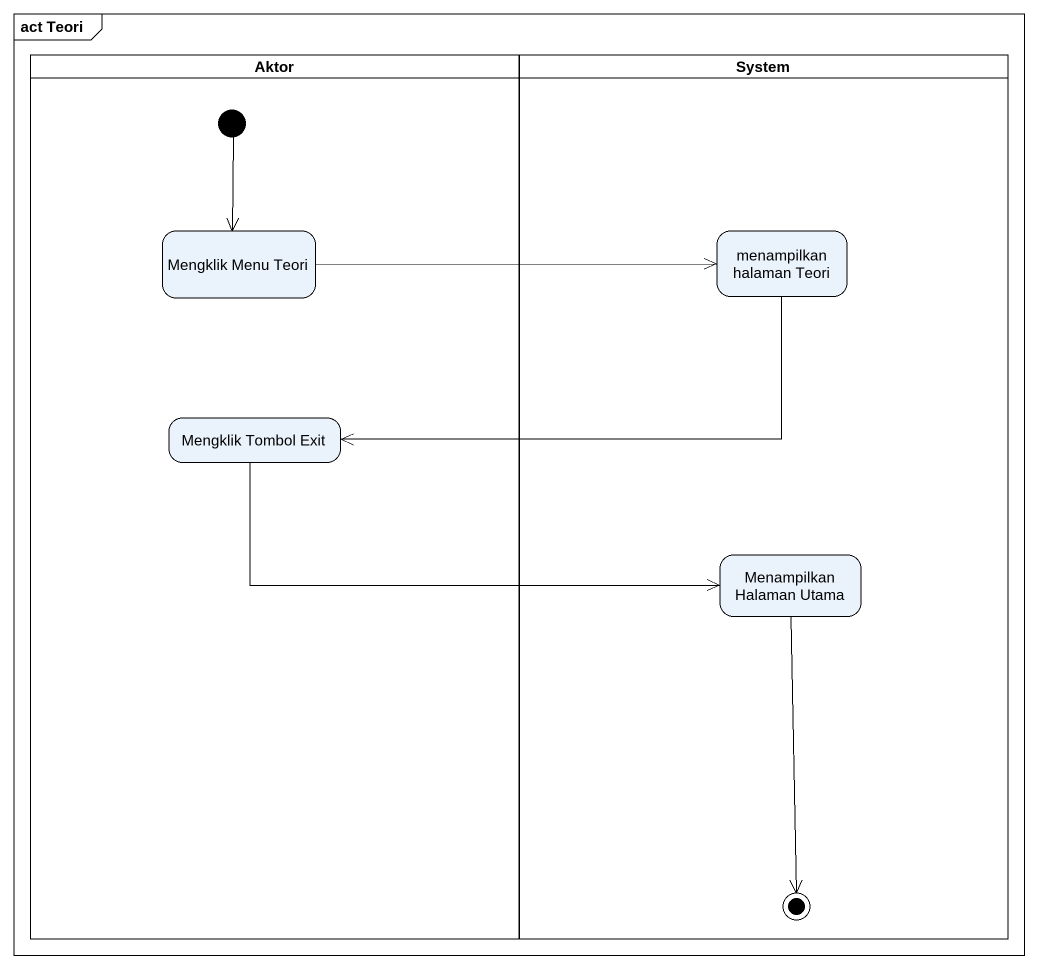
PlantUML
@startuml
mainframe act Teori
hide empty description
state Aktor <<partition>> {
  state "Mengklik Menu Teori" as Mengklik_Menu_Teori
  state "Mengklik Tombol Exit" as Mengklik_Tombol_Exit
  [*] --> Mengklik_Menu_Teori
}
state System <<partition>> {
  state "menampilkan halaman Teori" as menampilkan_halaman_Teori
  state "Menampilkan Halaman Utama" as Menampilkan_Halaman_Utama
  Menampilkan_Halaman_Utama --> [*]
}
Mengklik_Menu_Teori -right-> menampilkan_halaman_Teori
menampilkan_halaman_Teori -left-> Mengklik_Tombol_Exit
Mengklik_Tombol_Exit -right-> Menampilkan_Halaman_Utama
@enduml
